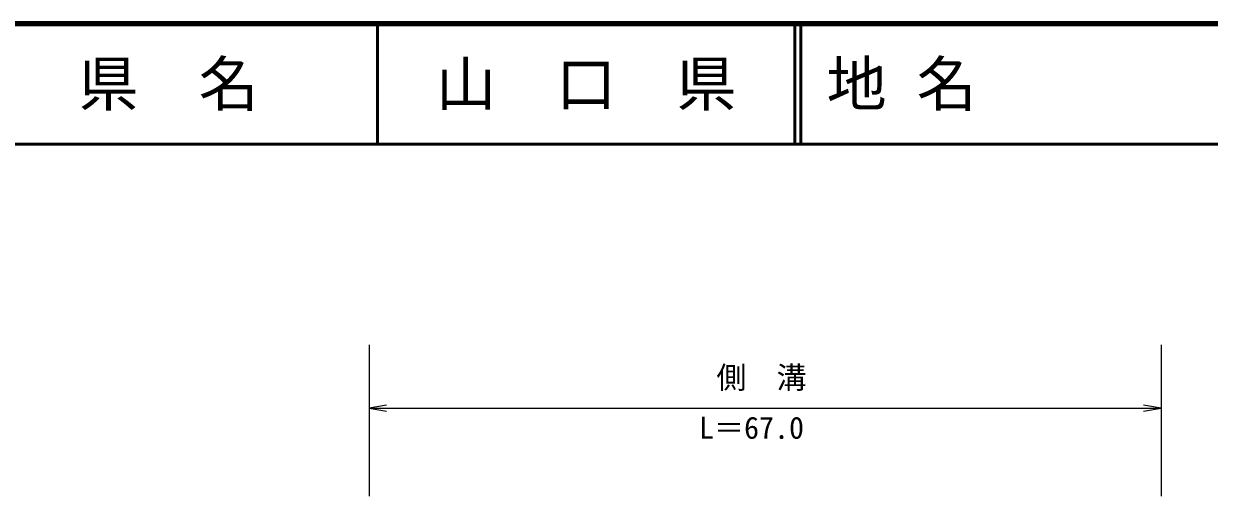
# Model space of a CAD drawing. Units: millimetres, scale not verified. Extents: x -49731810 to 680000, y -249061936 to 380000.
# Drawn here: x 303571 to 402227, y 340711 to 380000 of the extents above; entities that cross this region are included whole.
import ezdxf
from ezdxf.enums import TextEntityAlignment as Align

# ---------------------------------------------------------------- set-up
doc = ezdxf.new("R2010")
doc.units = ezdxf.units.MM
doc.header["$LTSCALE"] = 1000
for name, color, linetype, lineweight in [('M-STR-STR3', 7, 'Continuous', 13), ('M-TTL', 2, 'Continuous', 140), ('M-TTL-LINE', 7, 'Continuous', 50), ('M-TTL-TXT', 7, 'Continuous', 13)]:
    doc.layers.add(name, color=color, linetype=linetype, lineweight=lineweight)
doc.styles.add('ＭＳ ゴシック', font='')
doc.styles.get('ＭＳ ゴシック').set_extended_font_data('MS Gothic')

# ---------------------------------------------------------------- blocks, each defined once
blk = doc.blocks.new('open_arrow')
at = {"color": 0, "linetype": 'Continuous', "lineweight": -2}
blk.add_lwpolyline([(7.5, 1.25), (0, 0), (7.5, -1.25)], dxfattribs=at)

msp = doc.modelspace()

# ---------------------------------------------------------------- linework, layer by layer
at = {"layer": 'M-STR-STR3'}
for p, q in [((332310, 353292), (332310, 340711)), ((398210, 353292), (398210, 340711)), ((332310, 348037), (398210, 348037))]:
    msp.add_line(p, q, dxfattribs=at)
at = {"layer": 'M-TTL'}
msp.add_line((680000, 380000), (40000, 380000), dxfattribs=at)
at = {"layer": 'M-TTL-LINE'}
for p, q in [((333000, 380000), (333000, 370000)), ((367750, 380000), (367750, 370000)), ((368250, 380000), (368250, 370000)), ((40000, 370000), (680000, 370000))]:
    msp.add_line(p, q, dxfattribs=at)

# ---------------------------------------------------------------- block references
at = {"layer": 'M-STR-STR3', "xscale": 193, "yscale": 193}
msp.add_blockref('open_arrow', (332310, 348037), dxfattribs=at)
at = {"layer": 'M-STR-STR3', "xscale": 193, "yscale": 193, "rotation": 180}
msp.add_blockref('open_arrow', (398210, 348037), dxfattribs=at)

# ---------------------------------------------------------------- texts
at = {"layer": 'M-STR-STR3', "style": 'ＭＳ ゴシック'}
for s, p in [('側\u3000溝', (361211, 351502)), ('L＝67.0', (359767, 347323))]:
    msp.add_text(s, height=1833, dxfattribs=at).set_placement(p, align=Align.TOP_LEFT)
at = {"layer": 'M-TTL-TXT', "style": 'ＭＳ ゴシック'}
for s, p in [('県\u3000名', (315625, 375000)), ('山\u3000口\u3000県', (350375, 375000))]:
    msp.add_text(s, height=3666, dxfattribs=at).set_placement(p, align=Align.MIDDLE_CENTER)
msp.add_text('地 名', height=3666, dxfattribs=at).set_placement((370380, 375000), align=Align.MIDDLE_LEFT)

doc.saveas('drawing.dxf')
